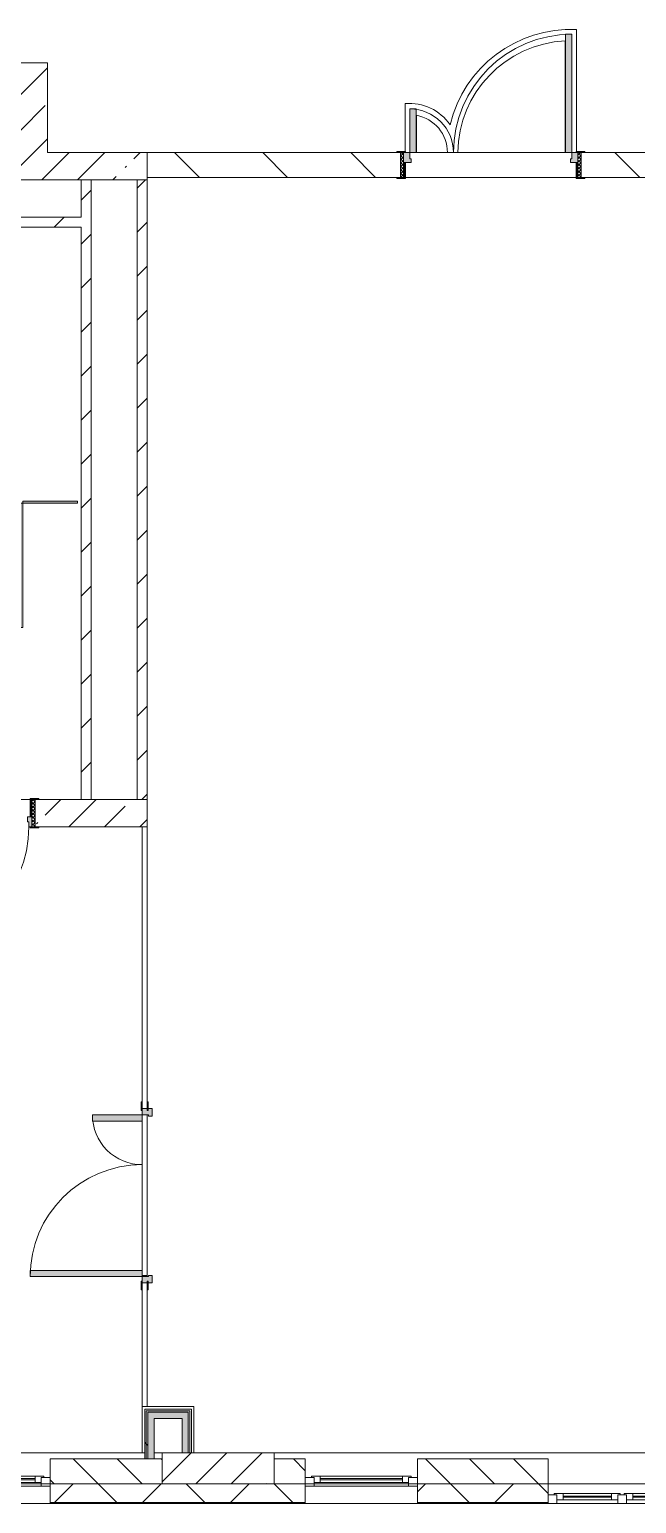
# Model space of a CAD drawing. Header units: millimetres. Extents: x 35146 to 234858, y -8553 to 29000.
# Drawn here: x 206339 to 211214, y -258 to 11589 of the extents above; entities that cross this region are included whole.
import ezdxf

# ---------------------------------------------------------------- set-up
doc = ezdxf.new("R2010")
doc.units = ezdxf.units.MM
for name, color, linetype, lineweight in [('A-DOOR', 7, 'Continuous', 5), ('A-GENM-2', 7, 'Continuous', 5), ('A-GLAZ-2', 7, 'Continuous', 5), ('A-WALL', 7, 'Continuous', 9), ('A-WALL-4', 7, 'Continuous', 5), ('I-WALL-3', 7, 'Continuous', 5), ('S-COLS-1', 7, 'Continuous', 5)]:
    doc.layers.add(name, color=color, linetype=linetype, lineweight=lineweight)
for name, color, linetype, lineweight, true_color in [('A-DOOR-1', 7, 'Continuous', 5, 0xaaaaaa), ('A-DOOR-2', 7, 'Continuous', 5, 0xe2e2e2), ('A-DOOR-FRAM-1', 7, 'Continuous', 5, 0xe2e2e2), ('A-DOOR-FRAM-2', 7, 'Continuous', 5, 0xaaaaaa), ('A-FLOR-1', 7, 'Continuous', 5, 0xaaaaaa), ('A-GENM-3', 7, 'Continuous', 5, 0xe2ddcd), ('I-WALL-1', 7, 'Continuous', 5, 0xe7e7e7)]:
    doc.layers.add(name, color=color, linetype=linetype, lineweight=lineweight, true_color=true_color)
pattern_1 = [(45, (105674.2, 0), (-176.7767, 176.7767), [])]
pattern_2 = [(45, (105674.2, 0), (-285.1231, 285.1231), []), (45, (105959.3, 0), (-285.1231, 285.1231), [504.031, -100.806, 16.764, -84.042])]
pattern_3 = [(45, (105674.2, 0), (-530.33, 530.33), []), (135, (105674.2, 0), (-530.33, -530.33), [])]

# ---------------------------------------------------------------- blocks, each defined once
blk = doc.blocks.new('110_Дверь_СКБ_1Ст_Внутренняя1 - Д-7а_л__950x2100h_Туалет-V101-2_5_2_птичка')
at = {"layer": 'A-DOOR-1'}
h = blk.add_hatch(dxfattribs=at)
h.set_pattern_fill('FP_137', color=256, style=0, pattern_type=2)
h.set_pattern_definition([(135, (1776.41, 174.685), (-14.14214, -14.14214), []), (225, (1776.41, 174.685), (14.14214, -14.14214), [])])
h.paths.add_polyline_path([(537.5, 110), (512.5, 110), (512.5, -110), (537.5, -110)])
at = {"layer": 'A-DOOR-2'}
h = blk.add_hatch(color=256, dxfattribs=at)
h.paths.add_polyline_path([(487.5, 110), (487.5, 70), (477.5, 70), (477.5, 30), (512.5, 30), (512.5, 110)])
h.paths.add_polyline_path([(-462.5, 110), (-487.5, 110), (-487.5, 30), (-452.5, 30), (-452.5, 70), (-462.5, 70)])
at = {"layer": 'A-DOOR-FRAM-1'}
for points in [[(447.5, 1060), (447.5, 110), (487.5, 110), (487.5, 1060)], [(-542.5, 118), (-542.5, 110), (-472.5, 110), (-472.5, 118)], [(-472.5, 30), (-487.5, 30), (-487.5, -110), (-472.5, -110)], [(567.5, 118), (497.5, 118), (497.5, 110), (567.5, 110)], [(512.5, 30), (497.5, 30), (497.5, -110), (512.5, -110)], [(-542.5, -110), (-542.5, -118), (-472.5, -118), (-472.5, -110)], [(567.5, -110), (497.5, -110), (497.5, -118), (567.5, -118)]]:
    blk.add_hatch(color=256, dxfattribs=at).paths.add_polyline_path(points)
at = {"layer": 'A-DOOR-FRAM-2'}
h = blk.add_hatch(dxfattribs=at)
h.set_pattern_fill('FP_138', color=256, style=0, pattern_type=2)
h.set_pattern_definition([(45, (-346.384, 174.685), (-14.1421, 14.1421), []), (135, (-346.384, 174.685), (-14.1421, -14.1421), [])])
h.paths.add_polyline_path([(-487.5, 110), (-512.5, 110), (-512.5, -110), (-487.5, -110)])
at = {"layer": 'A-DOOR-1'}
for p, q in [((487.5, 1060), (447.5, 1060)), ((447.5, 1060), (447.5, 110)), ((487.5, 110), (487.5, 1060)), ((447.5, 110), (487.5, 110))]:
    blk.add_line(p, q, dxfattribs=at)
blk.add_arc((487.5, 110), 950, 90, 180, dxfattribs=at)
at = {"layer": 'A-DOOR-FRAM-2'}
for p, q in [((-472.5, 118), (-542.5, 118)), ((-542.5, 118), (-542.5, 110)), ((-542.5, 110), (-472.5, 110)), ((-487.5, 110), (-512.5, 110)), ((-512.5, 110), (-512.5, -110)), ((-462.5, 110), (-487.5, 110)), ((-487.5, 110), (-487.5, 30)), ((-487.5, -110), (-487.5, 110)), ((-472.5, 110), (-487.5, 110)), ((-487.5, 110), (-487.5, 109)), ((-487.5, 109), (-472.5, 109)), ((-487.5, 30), (-452.5, 30)), ((-472.5, 30), (-487.5, 30)), ((-487.5, 30), (-487.5, -110)), ((-472.5, 110), (-472.5, 118)), ((-472.5, 109), (-472.5, 110)), ((-472.5, -110), (-472.5, 30)), ((-462.5, 70), (-462.5, 110)), ((-452.5, 70), (-462.5, 70)), ((-452.5, 30), (-452.5, 70)), ((487.5, 70), (477.5, 70)), ((477.5, 70), (477.5, 30)), ((477.5, 30), (512.5, 30)), ((487.5, 110), (487.5, 70)), ((512.5, 110), (487.5, 110)), ((567.5, 118), (497.5, 118)), ((497.5, 118), (497.5, 110)), ((512.5, 110), (497.5, 110)), ((497.5, 110), (497.5, 109)), ((497.5, 110), (567.5, 110)), ((497.5, 109), (512.5, 109)), ((512.5, 30), (497.5, 30)), ((497.5, 30), (497.5, -110)), ((512.5, 30), (512.5, 110)), ((537.5, 110), (512.5, 110)), ((512.5, 110), (512.5, -110)), ((512.5, 109), (512.5, 110)), ((512.5, -110), (512.5, 30)), ((537.5, -110), (537.5, 110)), ((567.5, 110), (567.5, 118)), ((-472.5, -110), (-542.5, -110)), ((-542.5, -110), (-542.5, -118)), ((-542.5, -118), (-472.5, -118)), ((-512.5, -110), (-487.5, -110)), ((-487.5, -110), (-472.5, -110)), ((-472.5, -118), (-472.5, -110)), ((497.5, -110), (512.5, -110)), ((567.5, -110), (497.5, -110)), ((497.5, -110), (497.5, -118)), ((497.5, -118), (567.5, -118)), ((512.5, -110), (537.5, -110)), ((567.5, -118), (567.5, -110))]:
    blk.add_line(p, q, dxfattribs=at)
blk = doc.blocks.new('BSC_Колонна _Прямоугольная - 250х900-V103-2_5_2_птичка')
at = {"layer": 'S-COLS-1'}
h = blk.add_hatch(dxfattribs=at)
h.set_pattern_fill('FP_140', color=256, style=0, pattern_type=2)
h.set_pattern_definition([(45, (-102180, -25), (-285.1231, 285.1231), []), (45, (-101894.88, -25), (-285.1231, 285.1231), [504.031, -100.806, 16.764, -84.042])])
h.paths.add_polyline_path([(450, -125), (450, 125), (-450, 125), (-450, -125), (-368, -125)])
for p, q in [((450, 125), (-450, 125)), ((-450, 125), (-450, -125)), ((450, -125), (450, 125)), ((-450, -125), (450, -125))]:
    blk.add_line(p, q, dxfattribs=at)
blk = doc.blocks.new('110_Дверь_СКБ_2Ст - Д-6_л__ ДОО_Дв_1450x2100h_Дверь из раздевальной в коридор-V106-2_5_2_птичка')
at = {"layer": 'A-DOOR-1'}
h = blk.add_hatch(dxfattribs=at)
h.set_pattern_fill('FP_107', color=256, style=0, pattern_type=2)
h.set_pattern_definition([(135, (1576.41, 164.685), (-14.14214, -14.14214), []), (225, (1576.41, 164.685), (14.14214, -14.14214), [])])
h.paths.add_polyline_path([(737.5, -100), (737.5, 100), (712.5, 100), (712.5, -100)])
at = {"layer": 'A-DOOR-2'}
for points in [[(662.5, 100), (662.5, 1050), (612.5, 1050), (612.5, 100)], [(-587.5, 100), (-587.5, 450), (-637.5, 450), (-637.5, 100)]]:
    blk.add_hatch(color=256, dxfattribs=at).paths.add_polyline_path(points)
h = blk.add_hatch(color=256, dxfattribs=at)
h.paths.add_polyline_path([(652.5, 20), (712.5, 20), (712.5, 100), (662.5, 100), (662.5, 50), (652.5, 50)])
h.paths.add_polyline_path([(-687.5, 20), (-627.5, 20), (-627.5, 50), (-637.5, 50), (-637.5, 100), (-687.5, 100)])
at = {"layer": 'A-DOOR-FRAM-1'}
for points in [[(-672.5, 100), (-672.5, 108), (-742.5, 108), (-742.5, 100), (-691, 100)], [(-672.5, -100), (-672.5, 20), (-687.5, 20), (-687.5, -100)], [(767.5, 100), (767.5, 108), (697.5, 108), (697.5, 100)], [(712.5, -100), (712.5, 20), (697.5, 20), (697.5, -100)], [(-742.5, -108), (-672.5, -108), (-672.5, -100), (-742.5, -100)], [(767.5, -108), (767.5, -100), (697.5, -100), (697.5, -108)]]:
    blk.add_hatch(color=256, dxfattribs=at).paths.add_polyline_path(points)
at = {"layer": 'A-DOOR-FRAM-2'}
h = blk.add_hatch(dxfattribs=at)
h.set_pattern_fill('FP_108', color=256, style=0, pattern_type=2)
h.set_pattern_definition([(45, (-546.384, 164.685), (-14.1421, 14.1421), []), (135, (-546.384, 164.685), (-14.1421, -14.1421), [])])
h.paths.add_polyline_path([(-687.5, -100), (-691, 100), (-712.5, 100), (-712.5, -100), (-691, -100)])
at = {"layer": 'A-DOOR-1'}
for p, q in [((662.5, 1050), (612.5, 1050)), ((612.5, 1050), (612.5, 100)), ((662.5, 100), (662.5, 1050)), ((-637.5, 450), (-637.5, 100)), ((-587.5, 450), (-637.5, 450)), ((-587.5, 100), (-587.5, 450)), ((-637.5, 100), (-587.5, 100)), ((612.5, 100), (662.5, 100))]:
    blk.add_line(p, q, dxfattribs=at)
for centre, radius, start, end in [((662.5, 100), 950, 90, 180), ((-637.5, 100), 350, 360, 90)]:
    blk.add_arc(centre, radius, start, end, dxfattribs=at)
at = {"layer": 'A-DOOR-FRAM-2'}
for p, q in [((-672.5, 108), (-742.5, 108)), ((-742.5, 108), (-742.5, 100)), ((-742.5, 100), (-672.5, 100)), ((-687.5, 100), (-712.5, 100)), ((-712.5, 100), (-712.5, -100)), ((-637.5, 100), (-687.5, 100)), ((-687.5, 100), (-687.5, 20)), ((-687.5, -100), (-687.5, 100)), ((-687.5, 20), (-627.5, 20)), ((-672.5, 20), (-687.5, 20)), ((-687.5, 20), (-687.5, -100)), ((-672.5, 100), (-672.5, 108)), ((-672.5, -100), (-672.5, 20)), ((-637.5, 50), (-637.5, 100)), ((-627.5, 50), (-637.5, 50)), ((-627.5, 20), (-627.5, 50)), ((662.5, 50), (652.5, 50)), ((652.5, 50), (652.5, 20)), ((652.5, 20), (712.5, 20)), ((662.5, 100), (662.5, 50)), ((712.5, 100), (662.5, 100)), ((767.5, 108), (697.5, 108)), ((697.5, 108), (697.5, 100)), ((697.5, 100), (767.5, 100)), ((712.5, 20), (697.5, 20)), ((697.5, 20), (697.5, -100)), ((712.5, 20), (712.5, 100)), ((737.5, 100), (712.5, 100)), ((712.5, 100), (712.5, -100)), ((712.5, -100), (712.5, 20)), ((737.5, -100), (737.5, 100)), ((767.5, 100), (767.5, 108)), ((-672.5, -100), (-742.5, -100)), ((-742.5, -100), (-742.5, -108)), ((-742.5, -108), (-672.5, -108)), ((-712.5, -100), (-687.5, -100)), ((-687.5, -100), (-672.5, -100)), ((-672.5, -108), (-672.5, -100)), ((697.5, -100), (712.5, -100)), ((767.5, -100), (697.5, -100)), ((697.5, -100), (697.5, -108)), ((697.5, -108), (767.5, -108)), ((712.5, -100), (737.5, -100)), ((767.5, -108), (767.5, -100))]:
    blk.add_line(p, q, dxfattribs=at)
blk = doc.blocks.new('120_Окно_СКБ_1Ст - 120_Окно_СКБ_1Ст 900х2500_h_ с форточкой-22876038-2_5_2_птичка')
at = {"layer": 'A-GLAZ-2'}
for p, q in [((-450, -127), (-450, -57)), ((-450, -57), (-380, -57)), ((450, -57), (-450, -57)), ((-380, -57), (-380, -127)), ((380, -87), (-380, -87)), ((-380, -87), (-380, -127)), ((-330, -137), (-330, -87)), ((-330, -107), (330, -107)), ((330, -117), (-330, -117)), ((330, -137), (330, -87)), ((380, -127), (380, -57)), ((380, -57), (450, -57)), ((380, -127), (380, -87)), ((450, -57), (450, -127)), ((-380, -127), (-450, -127)), ((-450, -127), (-400, -127)), ((-380, -127), (-400, -127)), ((-400, -127), (-400, -137)), ((-400, -137), (400, -137)), ((400, -137), (-400, -137)), ((450, -127), (380, -127)), ((400, -127), (380, -127)), ((400, -127), (450, -127)), ((400, -137), (400, -127))]:
    blk.add_line(p, q, dxfattribs=at)
blk = doc.blocks.new('120_Окно_СКБ_2Ст_Фрамуга сверху - 120_Окно_СКБ_2Ст_2300х2500_h_ ДОО-22877051-2_5_2_птичка')
at = {"layer": 'A-GLAZ-2'}
for p, q in [((-1150, 13), (-1150, 83)), ((-1150, 83), (-1080, 83)), ((1150, 83), (-1150, 83)), ((-1080, 13), (-1150, 13)), ((-1150, 13), (-1100, 13)), ((-1080, 13), (-1100, 13)), ((-1100, 13), (-1100, 3)), ((-1100, 3), (540, 3)), ((540, 3), (-1100, 3)), ((-1080, 83), (-1080, 13)), ((-1080, 83), (1080, 83)), ((520, 53), (-1080, 53)), ((-1080, 53), (-1080, 13)), ((-1030, 3), (-1030, 53)), ((-1030, 33), (470, 33)), ((470, 23), (-1030, 23)), ((470, 3), (470, 53)), ((520, 13), (520, 83)), ((520, 83), (590, 83)), ((520, 13), (520, 53)), ((590, 13), (520, 13)), ((540, 13), (520, 13)), ((540, 13), (570, 13)), ((540, 13), (570, 13)), ((540, 3), (540, 13)), ((590, 13), (570, 13)), ((570, 13), (570, 3)), ((570, 3), (1100, 3)), ((1100, 3), (570, 3)), ((590, 83), (590, 13)), ((1080, 53), (590, 53)), ((590, 53), (590, 13)), ((640, 3), (640, 53)), ((640, 33), (1030, 33)), ((1030, 23), (640, 23)), ((1030, 3), (1030, 53)), ((1080, 13), (1080, 83)), ((1080, 83), (1150, 83)), ((1080, 13), (1080, 53)), ((1150, 13), (1080, 13)), ((1100, 13), (1080, 13)), ((1100, 13), (1150, 13)), ((1100, 3), (1100, 13)), ((1150, 83), (1150, 13))]:
    blk.add_line(p, q, dxfattribs=at)
blk = doc.blocks.new('131_Сантехническая перегородка_Дверь МГН 2 - СД-1-V188-2_5_2_птичка')
at = {"layer": 'A-GENM-3'}
for points in [[(10, 8), (-430, 8), (-430, -8), (10, -8)], [(1010, 8), (1010, -8), (1110, -8), (1110, 8)]]:
    blk.add_hatch(color=256, dxfattribs=at).paths.add_polyline_path(points)
at = {"layer": 'A-DOOR'}
for p, q in [((10, 1008), (26, 1008)), ((10, 8), (10, 1008)), ((26, 8), (26, 1008)), ((10, 8), (26, 8))]:
    blk.add_line(p, q, dxfattribs=at)
blk.add_arc((10, 8), 1000, 360, 90, dxfattribs=at)
at = {"layer": 'A-GENM-2'}
for p, q in [((10, 8), (-430, 8)), ((-430, 8), (-430, -8)), ((10, -8), (10, 8)), ((1110, 8), (1010, 8)), ((1010, 8), (1010, -8)), ((1110, -8), (1110, 8)), ((-430, -8), (10, -8)), ((1010, -8), (1110, -8))]:
    blk.add_line(p, q, dxfattribs=at)
blk = doc.blocks.new('110_Дверь_СКБ_2Ст - Д-5_п__в составе перегородки _не входит в спец__-32680317-2_5_2_птичка')
at = {"layer": 'A-DOOR-2'}
h = blk.add_hatch(color=256, dxfattribs=at)
h.paths.add_polyline_path([(712, -20), (712, 60), (652, 60), (652, 30), (662, 30), (662, -20)])
h.paths.add_polyline_path([(-628, 60), (-688, 60), (-688, -20), (-638, -20), (-638, 30), (-628, 30)])
for points in [[(-588, -420), (-588, -20), (-638, -20), (-638, -420)], [(662, -20), (612, -20), (612, -920), (662, -920)]]:
    blk.add_hatch(color=256, dxfattribs=at).paths.add_polyline_path(points)
at = {"layer": 'A-DOOR-FRAM-1'}
for points in [[(-672, 28), (-743, 28), (-743, 20), (-672, 20)], [(768, 28), (698, 28), (698, 20), (768, 20)], [(-672, -20), (-743, -20), (-743, -28), (-672, -28)], [(768, -20), (698, -20), (698, -28), (768, -28)]]:
    blk.add_hatch(color=256, dxfattribs=at).paths.add_polyline_path(points)
at = {"layer": 'A-DOOR-1'}
for p, q in [((-638, -20), (-588, -20)), ((-638, -420), (-638, -20)), ((-588, -20), (-588, -420)), ((612, -20), (662, -20)), ((612, -920), (612, -20)), ((662, -20), (662, -920)), ((-588, -420), (-638, -420)), ((662, -920), (612, -920))]:
    blk.add_line(p, q, dxfattribs=at)
for centre, radius, start, end in [((-638, -20), 400, 270, 0), ((662, -20), 900, 180, 270)]:
    blk.add_arc(centre, radius, start, end, dxfattribs=at)
at = {"layer": 'A-DOOR-FRAM-2'}
for p, q in [((-743, 28), (-672, 28)), ((-743, 20), (-743, 28)), ((-672, 20), (-743, 20)), ((-688, 60), (-628, 60)), ((-688, -20), (-688, 60)), ((-688, 20), (-672, 20)), ((-688, 19), (-688, 20)), ((-672, 19), (-688, 19)), ((-672, 28), (-672, 20)), ((-672, 20), (-672, 19)), ((-638, 30), (-638, -20)), ((-628, 30), (-638, 30)), ((-628, 60), (-628, 30)), ((652, 60), (712, 60)), ((652, 30), (652, 60)), ((662, 30), (652, 30)), ((662, -20), (662, 30)), ((698, 20), (698, 28)), ((698, 28), (768, 28)), ((698, 19), (698, 20)), ((698, 20), (712, 20)), ((768, 20), (698, 20)), ((712, 19), (698, 19)), ((712, 60), (712, -20)), ((712, 20), (712, 19)), ((768, 28), (768, 20)), ((-743, -20), (-672, -20)), ((-743, -28), (-743, -20)), ((-672, -28), (-743, -28)), ((-638, -20), (-688, -20)), ((-672, -20), (-672, -28)), ((712, -20), (662, -20)), ((698, -28), (698, -20)), ((698, -20), (768, -20)), ((768, -28), (698, -28)), ((768, -20), (768, -28))]:
    blk.add_line(p, q, dxfattribs=at)

msp = doc.modelspace()

# ---------------------------------------------------------------- hatches: boundary and pattern name
at = {"layer": 'A-WALL-4'}
h = msp.add_hatch(dxfattribs=at)
h.set_pattern_fill('FP_98', color=256, style=0, pattern_type=2)
h.set_pattern_definition([(135, (105674.2, 0), (-176.7767, -176.7767), [])])
h.paths.add_polyline_path([(227704.2, -100), (228504.2, -100), (228504.2, 100), (227704.2, 100)])
h.paths.add_polyline_path([(215833.4, -100), (215904.2, -100), (215904.2, 100), (214604.2, 100), (214604.2, -100), (215369.6, -100)])
h.paths.add_polyline_path([(224644.8, -100), (225004.2, -100), (225004.2, 100), (224504.2, 100), (224504.2, -100)])
h.paths.add_polyline_path([(219354.2, -100), (219354.2, 100), (219104.2, 100), (219104.2, -100)])
h.paths.add_polyline_path([(220254.2, -100), (221304.2, -100), (221304.2, 100), (220254.2, 100)])
h.paths.add_polyline_path([(200454.2, -100), (200454.2, 100), (200204.2, 100), (200204.2, -100)])
h.paths.add_polyline_path([(201456.8, -100), (204704.2, -100), (204703.1, 100), (201354.2, 100), (201354.2, -100)])
h.paths.add_polyline_path([(208304.2, -100), (208554.2, -100), (208554.2, 100), (208304.2, 100)])
h.paths.add_polyline_path([(210268.3, -100), (210504.2, -100), (210504.2, 100), (209454.2, 100), (209454.2, -100)])
h.paths.add_polyline_path([(206504.2, -100), (207404.2, -100), (207404.2, 100), (206504.2, 100)])
h.paths.add_polyline_path([(198210.5, -100), (198404.2, -100), (198404.2, 100), (197604.2, 100), (197604.2, -100), (197770, -100)])
h = msp.add_hatch(dxfattribs=at)
h.set_pattern_fill('FP_88', color=256, style=0, pattern_type=2)
h.set_pattern_definition([(45, (105674.2, 0), (-353.5534, 353.5534), []), (135, (105674.2, 0), (-353.5534, -353.5534), [])])
h.paths.add_polyline_path([(227891.1, -250), (228504.2, -250), (228504.2, -100), (227704.2, -100), (227704.2, -250)])
h.paths.add_polyline_path([(226036.1, -250), (226804.2, -250), (226804.2, -100), (225904.2, -100), (225904.2, -250)])
h.paths.add_polyline_path([(230673.7, -250), (230754.2, -250), (230754.2, -100), (229404.2, -100), (229404.2, -250), (229746.2, -250)])
h.paths.add_polyline_path([(218204.2, -250), (219354.2, -250), (219354.2, -100), (218204.2, -100)])
h.paths.add_polyline_path([(213050.8, -250), (213704.2, -250), (213704.2, -100), (212804.2, -100), (212804.2, -250)])
h.paths.add_polyline_path([(214604.2, -250), (215904.2, -250), (215904.2, -100), (214604.2, -100)])
h.paths.add_polyline_path([(220254.2, -250), (221304.2, -250), (221304.2, -100), (220254.2, -100)])
h.paths.add_polyline_path([(225004.2, -250), (225004.2, -100), (223604.2, -100), (223604.2, -250), (224644.8, -250)])
h.paths.add_polyline_path([(207485.7, -250), (208554.2, -250), (208554.2, -100), (206504.2, -100), (206504.2, -250), (207404.2, -250)])
h.paths.add_polyline_path([(209454.2, -250), (210504.2, -250), (210504.2, -100), (209454.2, -100)])
h.paths.add_polyline_path([(204704.2, -250), (205604.2, -250), (205604.2, -100), (201354.2, -100), (201354.2, -250), (204703.1, -250)])
h.paths.add_polyline_path([(199304.2, -250), (200454.2, -250), (200454.2, -100), (199304.2, -100)])
h.paths.add_polyline_path([(194884.2, -250), (196704.2, -250), (196704.2, -100), (194884.2, -100)])
h.paths.add_polyline_path([(197746.7, -250), (198404.2, -250), (198404.2, -100), (197604.2, -100), (197604.2, -250)])
at = {"layer": 'I-WALL-1'}
for points in [[(207564.2, 425), (207614.2, 425), (207614.2, 475), (207289.2, 475), (207289.2, 425), (207485.7, 425)], [(207339.2, 100), (207339.2, 425), (207289.2, 425), (207289.2, 100)], [(207614.2, 150), (207614.2, 425), (207564.2, 425), (207564.2, 150)]]:
    msp.add_hatch(color=256, dxfattribs=at).paths.add_polyline_path(points)
at = {"layer": 'I-WALL-3'}
h = msp.add_hatch(dxfattribs=at)
h.set_pattern_fill('FP_96', color=256, style=0, pattern_type=2)
h.set_pattern_definition(pattern_2)
h.paths.add_polyline_path([(206483.2, 10600), (206483.2, 11320), (206263.2, 11320), (206263.2, 10600)])
h = msp.add_hatch(dxfattribs=at)
h.set_pattern_fill('FP_96', color=256, style=0, pattern_type=2)
h.set_pattern_definition(pattern_2)
h.paths.add_polyline_path([(207284.2, 10380), (207284.2, 10600), (199884.2, 10600), (199884.2, 10380), (206558.2, 10380)])
h = msp.add_hatch(dxfattribs=at)
h.set_pattern_fill('FP_99', color=256, style=0, pattern_type=2)
h.set_pattern_definition([(135, (105674.2, 0), (-353.5534, -353.5534), [])])
h.paths.add_polyline_path([(210799.2, 10400), (212804.2, 10400), (212804.2, 10600), (210769.2, 10600), (210769.2, 10400)])
h.paths.add_polyline_path([(208413.2, 10400), (209319.2, 10400), (209319.2, 10600), (207284.2, 10600), (207284.2, 10400)])
h = msp.add_hatch(dxfattribs=at)
h.set_pattern_fill('FP_100', color=256, style=0, pattern_type=2)
h.set_pattern_definition(pattern_1)
h.paths.add_polyline_path([(206754.2, 5400), (206834.2, 5400), (206834.2, 10380), (206754.2, 10380), (206754.2, 6593.4)])
h = msp.add_hatch(dxfattribs=at)
h.set_pattern_fill('FP_100', color=256, style=0, pattern_type=2)
h.set_pattern_definition(pattern_1)
h.paths.add_polyline_path([(207284.2, 5400), (207284.2, 10380), (207204.2, 10380), (207204.2, 5400)])
h = msp.add_hatch(dxfattribs=at)
h.set_pattern_fill('FP_100', color=256, style=0, pattern_type=2)
h.set_pattern_definition(pattern_1)
h.paths.add_polyline_path([(206754.2, 10000), (206754.2, 10080), (199964.2, 10080), (199964.2, 10000), (206558.2, 10000)])
h = msp.add_hatch(dxfattribs=at)
h.set_pattern_fill('FP_96', color=256, style=0, pattern_type=2)
h.set_pattern_definition(pattern_2)
h.paths.add_polyline_path([(207284.2, 5180), (207284.2, 5400), (206384.2, 5400), (206384.2, 5180), (207244.2, 5180)])
h.paths.add_polyline_path([(202848.1, 5180), (205334.2, 5180), (205334.2, 5400), (199884.2, 5400), (199884.2, 5180)])
h = msp.add_hatch(dxfattribs=at)
h.set_pattern_fill('FP_200', color=256, style=0, pattern_type=2)
h.set_pattern_definition(pattern_3)
h.paths.add_polyline_path([(207276.7, 100), (207276.7, 487.5), (207264.2, 487.5), (207264.2, 100)])
h = msp.add_hatch(dxfattribs=at)
h.set_pattern_fill('FP_200', color=256, style=0, pattern_type=2)
h.set_pattern_definition(pattern_3)
h.paths.add_polyline_path([(207276.7, 100), (207289.2, 100), (207289.2, 475), (207276.7, 475), (207276.7, 230.5)])
h = msp.add_hatch(dxfattribs=at)
h.set_pattern_fill('FP_200', color=256, style=0, pattern_type=2)
h.set_pattern_definition(pattern_3)
h.paths.add_polyline_path([(207624.8, 150), (207626.7, 150), (207626.7, 475), (207614.2, 475), (207614.2, 150)])
h = msp.add_hatch(dxfattribs=at)
h.set_pattern_fill('FP_200', color=256, style=0, pattern_type=2)
h.set_pattern_definition(pattern_3)
h.paths.add_polyline_path([(207637.3, 150), (207639.2, 150), (207639.2, 487.5), (207626.7, 487.5), (207626.7, 150)])

# ---------------------------------------------------------------- linework, layer by layer
at = {"layer": 'A-FLOR-1'}
for p, q in [((210641.3, 11497.8), (210641.3, 10600)), ((210731.3, 10608), (210731.3, 11588.1)), ((209357.2, 10993.6), (209357.2, 10608)), ((209447.2, 10600), (209447.2, 10899.7)), ((209447.2, 10600), (210641.3, 10600)), ((207244.2, 1575), (207284.2, 1575)), ((207284.2, 1575), (207284.2, 1565)), ((207244.2, 150), (207244.2, 521)), ((207284.2, 521), (207660.2, 521)), ((207660.2, 521), (207660.2, 150))]:
    msp.add_line(p, q, dxfattribs=at)
for centre, radius, start, end in [((210688.7, 10589), 1000, 87.56236, 166.45029), ((210688.7, 10589), 910, 92.99005, 179.3074), ((209390.7, 10600), 395, 34.42231, 94.87345), ((209390.7, 10600), 305, 360, 79.33549)]:
    msp.add_arc(centre, radius, start, end, dxfattribs=at)
at = {"layer": 'A-WALL'}
for p, q in [((206754.2, 5400), (206834.2, 5400)), ((207204.2, 5400), (207284.2, 5400)), ((207284.2, 5180), (207244.2, 5180)), ((207264.2, 487.5), (207264.2, 425)), ((207276.7, 487.5), (207276.7, 100)), ((207626.7, 487.5), (207276.7, 487.5)), ((207289.2, 475), (207289.2, 100)), ((207614.2, 475), (207289.2, 475)), ((207614.2, 150), (207614.2, 475)), ((207626.7, 150), (207626.7, 487.5)), ((206504.2, -100), (207404.2, -100)), ((207404.2, -100), (206504.2, -100)), ((208304.2, -100), (208554.2, -100)), ((208554.2, -100), (208304.2, -100)), ((209454.2, -100), (210504.2, -100)), ((210504.2, -100), (209454.2, -100)), ((206504.2, -250), (208554.2, -250)), ((206504.2, -253), (208554.2, -253)), ((209454.2, -250), (210504.2, -250)), ((209454.2, -253), (210504.2, -253))]:
    msp.add_line(p, q, dxfattribs=at)
at = {"layer": 'A-WALL-4'}
for p, q in [((207404.2, 100), (206504.2, 100)), ((206504.2, 100), (206504.2, -258)), ((208554.2, 100), (208304.2, 100)), ((208554.2, -258), (208554.2, 100)), ((210504.2, 100), (209454.2, 100)), ((209454.2, 100), (209454.2, -258)), ((210504.2, -258), (210504.2, 100)), ((205604.2, -100), (206504.2, -100)), ((208554.2, -100), (209454.2, -100)), ((198404.2, -258), (212804.2, -258))]:
    msp.add_line(p, q, dxfattribs=at)
at = {"layer": 'I-WALL-3'}
for p, q in [((206483.2, 11320), (206263.2, 11320)), ((206483.2, 10600), (206483.2, 11320)), ((209289.2, 10600), (206483.2, 10600)), ((207284.2, 10600), (207284.2, 2970)), ((213324.2, 10600), (210799.2, 10600)), ((199964.2, 10380), (207284.2, 10380)), ((206754.2, 10380), (206754.2, 10080)), ((206834.2, 5400), (206834.2, 10380)), ((207204.2, 10380), (207204.2, 5400)), ((207284.2, 10400), (209289.2, 10400)), ((210729.2, 10400), (209359.2, 10400)), ((210799.2, 10400), (212804.2, 10400)), ((206754.2, 10080), (199964.2, 10080)), ((199964.2, 10000), (206754.2, 10000)), ((206754.2, 10000), (206754.2, 5400)), ((205374.2, 5400), (206344.2, 5400)), ((206754.2, 5400), (206414.2, 5400)), ((207204.2, 5400), (206834.2, 5400)), ((206414.2, 5180), (207244.2, 5180)), ((207244.2, 5180), (207244.2, 2970)), ((207284.2, 2865), (207284.2, 1575)), ((207244.2, 1615), (207244.2, 2815)), ((207244.2, 1460), (207244.2, 521)), ((207284.2, 521), (207284.2, 1460)), ((207244.2, 521), (207284.2, 521)), ((207264.2, 500), (207264.2, 100)), ((207639.2, 500), (207264.2, 500)), ((207639.2, 150), (207639.2, 500)), ((207339.2, 100), (207339.2, 425)), ((207339.2, 425), (207564.2, 425)), ((207564.2, 425), (207564.2, 150)), ((205604.2, 150), (207264.2, 150)), ((207339.2, 150), (207404.2, 150)), ((208304.2, 150), (212804.2, 150)), ((212804.2, -100), (210504.2, -100))]:
    msp.add_line(p, q, dxfattribs=at)

# ---------------------------------------------------------------- block references
at = {"layer": 'A-DOOR-1'}
msp.add_blockref('110_Дверь_СКБ_2Ст - Д-6_л__ ДОО_Дв_1450x2100h_Дверь из раздевальной в коридор-V106-2_5_2_птичка', (210031.7, 10500), dxfattribs=at)
for name, p, rotation in [('110_Дверь_СКБ_1Ст_Внутренняя1 - Д-7а_л__950x2100h_Туалет-V101-2_5_2_птичка', (205871.7, 5290), 180), ('110_Дверь_СКБ_2Ст - Д-5_п__в составе перегородки _не входит в спец__-32680317-2_5_2_птичка', (207264.2, 2227.5), 270)]:
    msp.add_blockref(name, p, dxfattribs=dict(at, rotation=rotation))
at = {"layer": 'A-GENM-2', "rotation": 180}
msp.add_blockref('131_Сантехническая перегородка_Дверь МГН 2 - СД-1-V188-2_5_2_птичка', (206295.7, 7791), dxfattribs=at)
at = {"layer": 'A-GLAZ-2', "rotation": 180}
for name, p in [('120_Окно_СКБ_1Ст - 120_Окно_СКБ_1Ст 900х2500_h_ с форточкой-22876038-2_5_2_птичка', (206054.2, -175)), ('120_Окно_СКБ_1Ст - 120_Окно_СКБ_1Ст 900х2500_h_ с форточкой-22876038-2_5_2_птичка', (209004.2, -175)), ('120_Окно_СКБ_2Ст_Фрамуга сверху - 120_Окно_СКБ_2Ст_2300х2500_h_ ДОО-22877051-2_5_2_птичка', (211654.2, -175))]:
    msp.add_blockref(name, p, dxfattribs=at)
at = {"layer": 'S-COLS-1'}
msp.add_blockref('BSC_Колонна _Прямоугольная - 250х900-V103-2_5_2_птичка', (207854.2, 25), dxfattribs=at)

doc.saveas('drawing.dxf')
